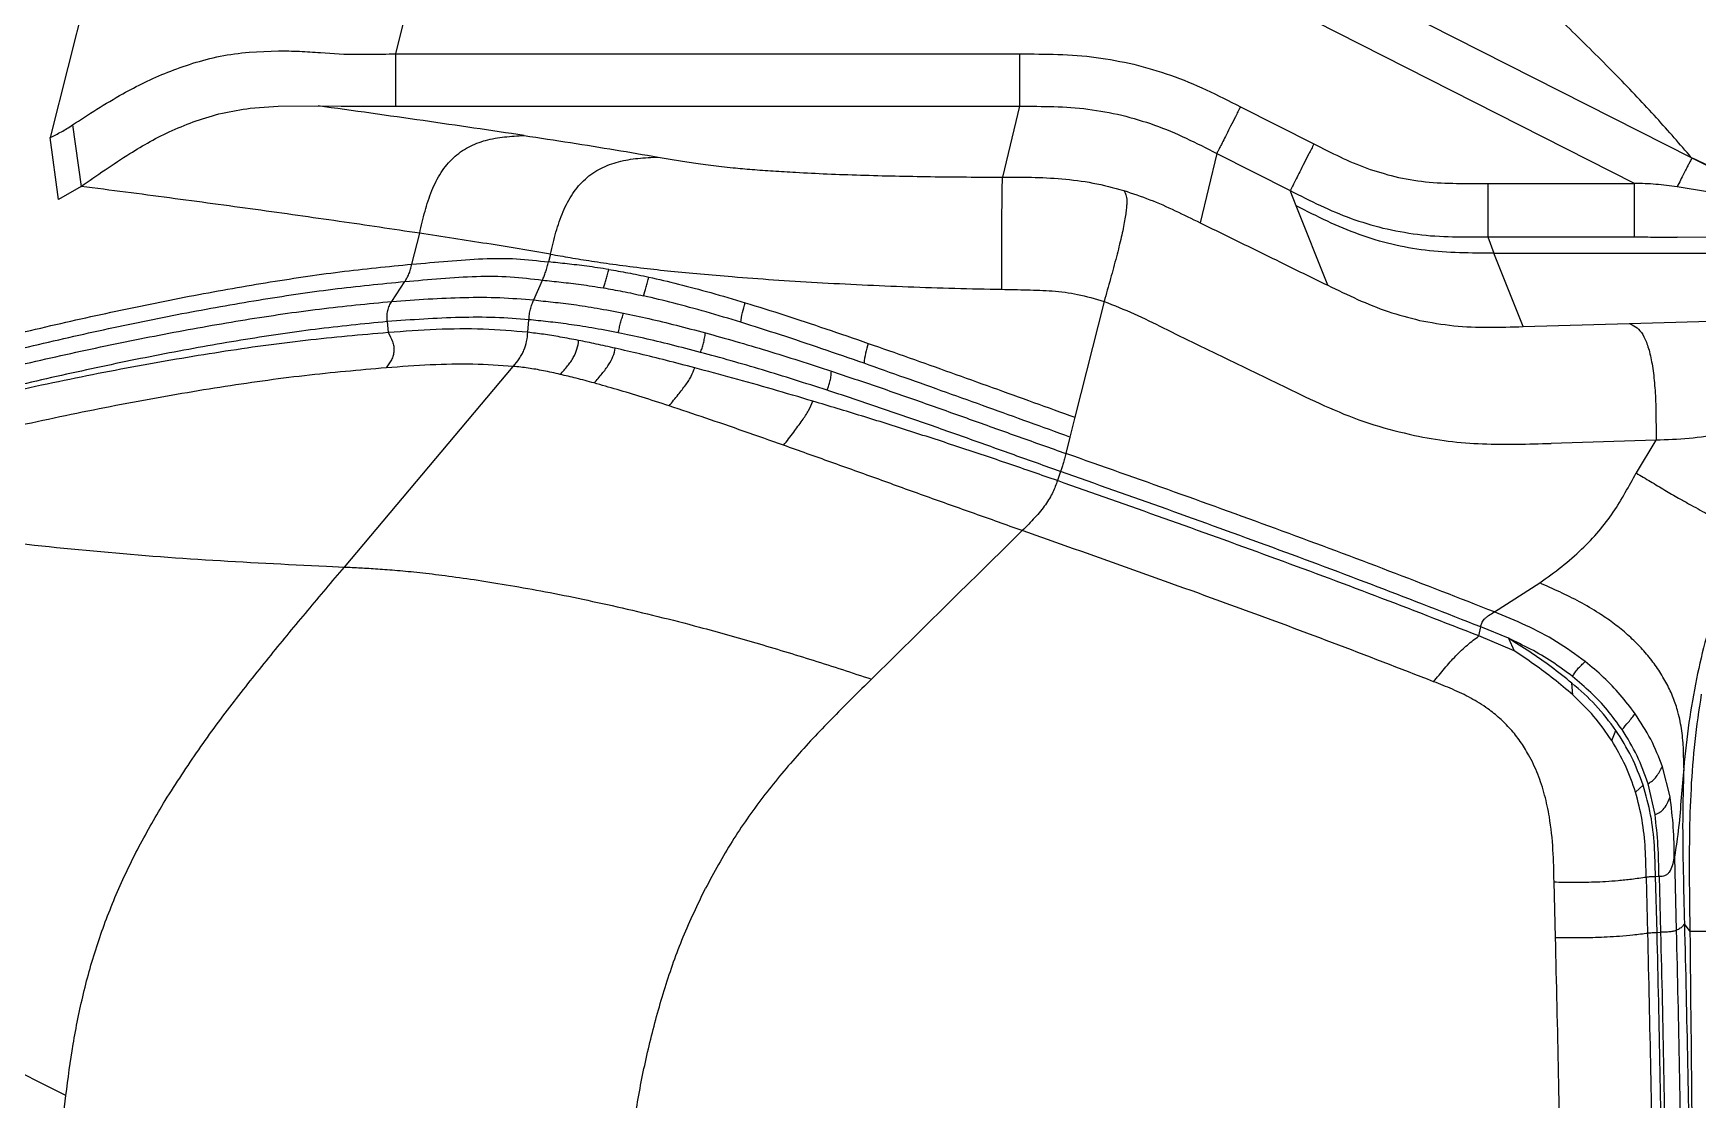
# Model space of a CAD drawing. Header units: inches. Extents: x 2 to 87, y 6 to 129.
# Drawn here: x 14.45 to 30.88, y 69.57 to 80.1 of the extents above; entities that cross this region are included whole.
import ezdxf

# ---------------------------------------------------------------- set-up
doc = ezdxf.new("R2010")
doc.units = ezdxf.units.IN
doc.header["$MEASUREMENT"] = 0
doc.layers.add('1', color=4, linetype='Continuous')

# ---------------------------------------------------------------- blocks, each defined once
blk = doc.blocks.new('2026 STRIDE')
at = {"layer": '1', "color": 3}
for p, q in [((12.815, 60.05), (12.29, 57.959)), ((15.967, 59.868), (15.695, 58.783)), ((24.758, 59.647), (28.483, 57.757)), ((27.919, 57.506), (24.541, 59.219)), ((14.252, 58.802), (14.541, 58.815)), ((14.956, 58.796), (15.187, 58.782)), ((15.695, 58.783), (21.852, 58.783)), ((14.263, 58.247), (14.537, 58.268)), ((14.537, 58.268), (14.931, 58.27)), ((14.931, 58.27), (15.16, 58.267)), ((15.694, 58.267), (21.852, 58.267)), ((21.852, 58.267), (21.685, 57.568)), ((24.031, 58.262), (24.756, 57.895)), ((12.508, 58.082), (12.594, 57.476)), ((12.37, 57.347), (12.29, 57.959)), ((23.798, 57.802), (23.634, 57.117)), ((23.798, 57.802), (24.522, 57.434)), ((28.479, 57.762), (28.483, 57.757)), ((12.594, 57.475), (12.37, 57.347)), ((12.594, 57.475), (12.594, 57.476)), ((26.472, 57.505), (27.919, 57.506)), ((28.638, 57.423), (28.339, 57.473)), ((24.582, 57.283), (24.522, 57.434)), ((24.892, 56.5), (24.582, 57.283)), ((15.857, 56.708), (15.934, 57.013)), ((26.472, 56.977), (27.919, 56.977)), ((26.472, 56.977), (26.532, 56.817)), ((26.819, 56.092), (26.532, 56.817)), ((28.641, 56.971), (28.339, 56.974)), ((17.224, 56.807), (17.205, 56.731)), ((17.205, 56.731), (17.205, 56.73)), ((15.659, 56.34), (15.788, 56.537)), ((17.059, 56.355), (17.145, 56.551)), ((17.145, 56.551), (17.145, 56.551)), ((22.685, 56.34), (22.398, 55.197)), ((17, 56.036), (17.011, 56.16)), ((27.865, 56.123), (29.188, 56.16)), ((15.614, 56.141), (15.623, 56.033)), ((26.819, 56.092), (27.865, 56.123)), ((15.191, 53.719), (16.857, 55.7)), ((22.398, 55.197), (22.349, 55.002)), ((22.349, 55.002), (22.309, 54.84)), ((28.13, 54.971), (27.095, 54.94)), ((28.13, 54.971), (27.934, 54.648)), ((28.131, 54.971), (28.13, 54.971)), ((22.256, 54.662), (22.225, 54.572)), ((15.015, 53.727), (15.191, 53.719)), ((26.536, 53.276), (26.984, 53.563)), ((26.536, 53.276), (26.535, 53.276)), ((26.384, 53.039), (26.401, 53.129)), ((26.732, 52.891), (26.384, 53.039)), ((26.401, 53.129), (26.401, 53.129)), ((26.674, 53.016), (26.401, 53.129)), ((26.674, 53.016), (26.732, 52.891)), ((27.309, 52.458), (27.301, 52.574)), ((27.694, 52.007), (27.735, 52.107)), ((28.269, 51.451), (28.194, 51.749)), ((27.929, 51.498), (28.003, 51.567)), ((28.121, 51.277), (28.052, 51.581)), ((28.311, 50.849), (28.313, 50.86)), ((28.313, 50.86), (28.33, 50.133)), ((27.139, 50.065), (27.125, 50.612)), ((28.036, 50.66), (28.035, 50.66)), ((28.05, 50.107), (28.036, 50.66)), ((28.127, 50.667), (28.126, 50.667)), ((28.127, 50.667), (28.159, 50.668)), ((28.141, 50.114), (28.127, 50.667)), ((28.165, 50.668), (28.159, 50.668)), ((28.179, 50.115), (28.165, 50.668)), ((28.141, 50.114), (28.179, 50.115)), ((28.468, 50.122), (28.411, 50.199))]:
    blk.add_line(p, q, dxfattribs=at)
for points, knots in [([(28.479, 57.762), (28.367, 57.891), (28.144, 58.148), (27.751, 58.563), (27.315, 58.998), (26.836, 59.454), (26.48, 59.775), (26.302, 59.935)], [0, 0, 0, 0, 0.2, 0.4, 0.6, 0.8, 1, 1, 1, 1]), ([(13.695, 58.691), (13.784, 58.716), (13.962, 58.767), (14.155, 58.79), (14.252, 58.802)], [0, 0, 0, 0, 0.5000341, 1, 1, 1, 1]), ([(14.541, 58.815), (14.61, 58.813), (14.748, 58.811), (14.886, 58.801), (14.956, 58.796)], [0, 0, 0, 0, 0.49997, 1, 1, 1, 1]), ([(13.006, 58.39), (13.076, 58.428), (13.216, 58.503), (13.445, 58.606), (13.611, 58.662), (13.695, 58.691)], [0, 0, 0, 0, 0.333373, 0.66671, 1, 1, 1, 1]), ([(15.187, 58.782), (15.271, 58.782), (15.441, 58.781), (15.61, 58.782), (15.695, 58.783)], [0, 0, 0, 0, 0.4999638, 1, 1, 1, 1]), ([(15.695, 58.783), (15.695, 58.746), (15.695, 58.675), (15.695, 58.571), (15.695, 58.476), (15.695, 58.395), (15.694, 58.335), (15.694, 58.297), (15.694, 58.276), (15.694, 58.27), (15.694, 58.267)], [0, 0, 0, 0, 0.135107, 0.264271, 0.385112, 0.499839, 0.614567, 0.735408, 0.864729, 1, 1, 1, 1]), ([(21.852, 58.783), (21.979, 58.783), (22.231, 58.782), (22.609, 58.757), (22.856, 58.707), (22.98, 58.681)], [0, 0, 0, 0, 0.33341, 0.666737, 1, 1, 1, 1]), ([(21.852, 58.783), (21.852, 58.746), (21.852, 58.675), (21.852, 58.571), (21.852, 58.476), (21.852, 58.395), (21.852, 58.335), (21.852, 58.297), (21.852, 58.276), (21.852, 58.27), (21.852, 58.267)], [0, 0, 0, 0, 0.135228, 0.264507, 0.385309, 0.5, 0.614691, 0.735493, 0.864772, 1, 1, 1, 1]), ([(22.98, 58.681), (23.101, 58.648), (23.345, 58.581), (23.693, 58.432), (23.919, 58.319), (24.031, 58.262)], [0, 0, 0, 0, 0.333263, 0.66659, 1, 1, 1, 1]), ([(12.508, 58.082), (12.587, 58.134), (12.745, 58.239), (12.919, 58.34), (13.006, 58.39)], [0, 0, 0, 0, 0.50003, 1, 1, 1, 1]), ([(13.729, 58.124), (13.813, 58.151), (13.983, 58.205), (14.17, 58.233), (14.263, 58.247)], [0, 0, 0, 0, 0.500005, 1, 1, 1, 1]), ([(16.964, 57.978), (16.635, 58.027), (15.978, 58.125), (15.28, 58.222), (14.931, 58.27)], [0, 0, 0, 0, 0.4999993, 1, 1, 1, 1]), ([(15.16, 58.267), (15.249, 58.267), (15.427, 58.267), (15.605, 58.267), (15.694, 58.267)], [0, 0, 0, 0, 0.499945, 1, 1, 1, 1]), ([(21.852, 58.267), (21.965, 58.267), (22.19, 58.266), (22.528, 58.246), (22.749, 58.201), (22.86, 58.179)], [0, 0, 0, 0, 0.3334155, 0.6667482, 1, 1, 1, 1]), ([(22.86, 58.179), (22.968, 58.149), (23.185, 58.089), (23.496, 57.954), (23.697, 57.853), (23.798, 57.802)], [0, 0, 0, 0, 0.333252, 0.666584, 1, 1, 1, 1]), ([(24.031, 58.262), (24.015, 58.229), (23.982, 58.165), (23.935, 58.073), (23.892, 57.988), (23.856, 57.916), (23.829, 57.863), (23.811, 57.829), (23.802, 57.81), (23.799, 57.805), (23.798, 57.802)], [0, 0, 0, 0, 0.135228, 0.264507, 0.385309, 0.5, 0.614691, 0.735493, 0.864772, 1, 1, 1, 1]), ([(12.29, 57.959), (12.326, 57.977), (12.399, 58.011), (12.472, 58.058), (12.508, 58.082)], [0, 0, 0, 0, 0.500003, 1, 1, 1, 1]), ([(13.075, 57.8), (13.141, 57.84), (13.272, 57.92), (13.488, 58.031), (13.649, 58.093), (13.729, 58.124)], [0, 0, 0, 0, 0.333392, 0.666731, 1, 1, 1, 1]), ([(15.934, 57.013), (15.95, 57.086), (15.983, 57.229), (16.048, 57.433), (16.139, 57.615), (16.262, 57.764), (16.414, 57.872), (16.587, 57.937), (16.772, 57.968), (16.899, 57.974), (16.964, 57.978)], [0, 0, 0, 0, 0.132978, 0.261296, 0.383008, 0.5, 0.616992, 0.738703, 0.867022, 1, 1, 1, 1]), ([(16.964, 57.978), (17.117, 57.954), (17.424, 57.908), (17.867, 57.837), (18.147, 57.789), (18.286, 57.765)], [0, 0, 0, 0, 0.333337, 0.666668, 1, 1, 1, 1]), ([(12.594, 57.476), (12.672, 57.53), (12.827, 57.639), (12.992, 57.747), (13.075, 57.8)], [0, 0, 0, 0, 0.500026, 1, 1, 1, 1]), ([(24.756, 57.895), (24.739, 57.862), (24.707, 57.798), (24.659, 57.705), (24.617, 57.62), (24.58, 57.549), (24.553, 57.495), (24.536, 57.461), (24.526, 57.443), (24.524, 57.437), (24.522, 57.434)], [0, 0, 0, 0, 0.135228, 0.264507, 0.385309, 0.5, 0.614691, 0.735493, 0.864772, 1, 1, 1, 1]), ([(24.756, 57.895), (24.841, 57.851), (25.012, 57.765), (25.276, 57.649), (25.46, 57.598), (25.553, 57.572)], [0, 0, 0, 0, 0.333427, 0.666772, 1, 1, 1, 1]), ([(17.224, 56.807), (17.241, 56.88), (17.275, 57.022), (17.342, 57.226), (17.437, 57.407), (17.563, 57.555), (17.72, 57.662), (17.898, 57.726), (18.089, 57.756), (18.22, 57.762), (18.286, 57.765)], [0, 0, 0, 0, 0.132949, 0.261256, 0.382979, 0.5, 0.617021, 0.738744, 0.867051, 1, 1, 1, 1]), ([(18.286, 57.765), (18.339, 57.756), (18.444, 57.737), (18.611, 57.71), (18.798, 57.684), (18.95, 57.668), (19.025, 57.66)], [0, 0, 0, 0, 0.250044, 0.50011, 0.750063, 1, 1, 1, 1]), ([(19.025, 57.66), (19.087, 57.654), (19.211, 57.643), (19.419, 57.628), (19.568, 57.619), (19.643, 57.615)], [0, 0, 0, 0, 0.333329, 0.66666, 1, 1, 1, 1]), ([(28.483, 57.757), (28.481, 57.752), (28.478, 57.746), (28.465, 57.72), (28.45, 57.69), (28.429, 57.649), (28.403, 57.598), (28.372, 57.538), (28.35, 57.495), (28.339, 57.473)], [0, 0, 0, 0, 0.2716094, 0.3988578, 0.5194221, 0.6357885, 0.7521598, 0.8727365, 1, 1, 1, 1]), ([(28.479, 57.762), (28.58, 57.713), (28.782, 57.615), (29.09, 57.481), (29.406, 57.368), (29.73, 57.283), (30.061, 57.227), (30.397, 57.2), (30.736, 57.195), (30.963, 57.2), (31.077, 57.203)], [0, 0, 0, 0, 0.126013, 0.251426, 0.376004, 0.5, 0.623996, 0.748573, 0.873987, 1, 1, 1, 1]), ([(28.483, 57.757), (28.588, 57.704), (28.796, 57.598), (29.115, 57.452), (29.442, 57.325), (29.668, 57.264), (29.781, 57.234)], [0, 0, 0, 0, 0.250032, 0.500059, 0.750033, 1, 1, 1, 1]), ([(15.934, 57.013), (15.67, 57.053), (15.144, 57.131), (14.319, 57.247), (13.472, 57.362), (12.886, 57.438), (12.594, 57.475)], [0, 0, 0, 0, 0.249999, 0.5, 0.75, 1, 1, 1, 1]), ([(19.643, 57.615), (19.746, 57.609), (19.951, 57.599), (20.282, 57.587), (20.623, 57.578), (20.973, 57.572), (21.328, 57.568), (21.566, 57.568), (21.685, 57.568)], [0, 0, 0, 0, 0.166627, 0.333289, 0.499965, 0.666628, 0.833298, 1, 1, 1, 1]), ([(21.676, 56.46), (21.676, 56.538), (21.677, 56.692), (21.677, 56.881), (21.677, 57.022), (21.678, 57.119), (21.678, 57.207), (21.679, 57.286), (21.679, 57.355), (21.68, 57.413), (21.681, 57.46), (21.682, 57.51), (21.683, 57.547), (21.685, 57.561), (21.685, 57.568)], [0, 0, 0, 0, 0.135112, 0.2643, 0.325783, 0.38524, 0.443123, 0.500136, 0.557134, 0.614975, 0.674374, 0.735797, 0.864903, 1, 1, 1, 1]), ([(21.685, 57.568), (21.78, 57.568), (21.975, 57.568), (22.272, 57.554), (22.578, 57.516), (22.779, 57.462), (22.88, 57.435)], [0, 0, 0, 0, 0.2345738, 0.4830466, 0.7399786, 1, 1, 1, 1]), ([(25.553, 57.572), (25.653, 57.553), (25.855, 57.514), (26.164, 57.504), (26.369, 57.505), (26.472, 57.505)], [0, 0, 0, 0, 0.3332062, 0.6665633, 1, 1, 1, 1]), ([(26.472, 57.505), (26.472, 57.469), (26.472, 57.399), (26.472, 57.296), (26.472, 57.202), (26.472, 57.121), (26.472, 57.06), (26.472, 57.017), (26.472, 56.992), (26.472, 56.982), (26.472, 56.977)], [0, 0, 0, 0, 0.134418, 0.2632951, 0.3843408, 0.4998209, 0.6153772, 0.7365784, 0.8655623, 1, 1, 1, 1]), ([(28.339, 57.473), (28.269, 57.482), (28.13, 57.499), (27.989, 57.504), (27.919, 57.506)], [0, 0, 0, 0, 0.500032, 1, 1, 1, 1]), ([(27.919, 56.977), (27.919, 56.982), (27.919, 56.992), (27.919, 57.018), (27.919, 57.06), (27.919, 57.122), (27.919, 57.203), (27.919, 57.297), (27.919, 57.399), (27.919, 57.47), (27.919, 57.506)], [0, 0, 0, 0, 0.134431, 0.263413, 0.384617, 0.50018, 0.615666, 0.736714, 0.865588, 1, 1, 1, 1]), ([(22.88, 57.435), (22.886, 57.425), (22.899, 57.407), (22.909, 57.365), (22.91, 57.312), (22.907, 57.264), (22.9, 57.206), (22.889, 57.138), (22.874, 57.06), (22.855, 56.974), (22.833, 56.88), (22.798, 56.744), (22.749, 56.562), (22.707, 56.415), (22.685, 56.34)], [0, 0, 0, 0, 0.134958, 0.264063, 0.325545, 0.385031, 0.442971, 0.500061, 0.557145, 0.615066, 0.674526, 0.735981, 0.865049, 1, 1, 1, 1]), ([(22.88, 57.435), (22.966, 57.406), (23.139, 57.349), (23.389, 57.237), (23.552, 57.157), (23.634, 57.117)], [0, 0, 0, 0, 0.333288, 0.666625, 1, 1, 1, 1]), ([(24.522, 57.434), (24.621, 57.384), (24.817, 57.285), (25.119, 57.153), (25.33, 57.094), (25.435, 57.064)], [0, 0, 0, 0, 0.336537, 0.668669, 1, 1, 1, 1]), ([(26.532, 56.817), (26.418, 56.817), (26.192, 56.817), (25.854, 56.84), (25.522, 56.898), (25.199, 56.996), (24.886, 57.129), (24.684, 57.231), (24.582, 57.283)], [0, 0, 0, 0, 0.167676, 0.334166, 0.49954, 0.665037, 0.831863, 1, 1, 1, 1]), ([(17.224, 56.807), (17.018, 56.842), (16.607, 56.911), (16.158, 56.979), (15.934, 57.013)], [0, 0, 0, 0, 0.499995, 1, 1, 1, 1]), ([(23.634, 57.117), (23.844, 57.013), (24.264, 56.807), (24.683, 56.602), (24.892, 56.5)], [0, 0, 0, 0, 0.5, 1, 1, 1, 1]), ([(25.435, 57.064), (25.548, 57.041), (25.776, 56.994), (26.124, 56.976), (26.356, 56.977), (26.472, 56.977)], [0, 0, 0, 0, 0.333237, 0.666571, 1, 1, 1, 1]), ([(26.532, 56.817), (27.692, 56.816), (30.011, 56.815), (33.491, 56.81), (35.81, 56.807), (36.97, 56.806)], [0, 0, 0, 0, 0.333333, 0.666667, 1, 1, 1, 1]), ([(27.919, 56.977), (27.989, 56.977), (28.129, 56.976), (28.269, 56.975), (28.339, 56.974)], [0, 0, 0, 0, 0.49996, 1, 1, 1, 1]), ([(9.629, 55.42), (9.909, 55.496), (10.468, 55.648), (11.29, 55.861), (12.098, 56.058), (12.889, 56.237), (13.663, 56.395), (14.417, 56.529), (15.152, 56.639), (15.622, 56.685), (15.857, 56.708)], [0, 0, 0, 0, 0.1250041, 0.2500057, 0.3750038, 0.5000023, 0.6250038, 0.7500063, 0.8750052, 1, 1, 1, 1]), ([(15.788, 56.537), (15.795, 56.548), (15.808, 56.57), (15.828, 56.61), (15.845, 56.658), (15.853, 56.691), (15.857, 56.708)], [0, 0, 0, 0, 0.263522, 0.510697, 0.751444, 1, 1, 1, 1]), ([(15.857, 56.708), (15.976, 56.718), (16.213, 56.739), (16.56, 56.767), (16.892, 56.767), (17.101, 56.742), (17.205, 56.73)], [0, 0, 0, 0, 0.249991, 0.500042, 0.749974, 1, 1, 1, 1]), ([(17.145, 56.551), (17.151, 56.564), (17.161, 56.588), (17.177, 56.631), (17.192, 56.681), (17.201, 56.714), (17.205, 56.73)], [0, 0, 0, 0, 0.2779008, 0.5313952, 0.7667751, 1, 1, 1, 1]), ([(17.8, 56.656), (17.726, 56.667), (17.578, 56.69), (17.386, 56.711), (17.265, 56.724), (17.205, 56.731)], [0, 0, 0, 0, 0.333288, 0.666626, 1, 1, 1, 1]), ([(17.224, 56.807), (17.288, 56.796), (17.417, 56.773), (17.626, 56.739), (17.863, 56.704), (18.052, 56.681), (18.146, 56.669)], [0, 0, 0, 0, 0.25005, 0.500088, 0.750045, 1, 1, 1, 1]), ([(17.746, 56.474), (17.751, 56.487), (17.761, 56.513), (17.774, 56.557), (17.788, 56.606), (17.796, 56.64), (17.8, 56.656)], [0, 0, 0, 0, 0.268746, 0.520656, 0.759953, 1, 1, 1, 1]), ([(17.8, 56.656), (17.861, 56.646), (17.984, 56.625), (18.124, 56.596), (18.193, 56.581)], [0, 0, 0, 0, 0.500007, 1, 1, 1, 1]), ([(18.146, 56.669), (18.233, 56.659), (18.408, 56.639), (18.701, 56.611), (18.912, 56.594), (19.018, 56.585)], [0, 0, 0, 0, 0.333329, 0.666661, 1, 1, 1, 1]), ([(9.557, 55.245), (9.836, 55.321), (10.396, 55.474), (11.219, 55.687), (12.027, 55.885), (12.818, 56.065), (13.592, 56.224), (14.346, 56.358), (15.082, 56.468), (15.552, 56.514), (15.788, 56.537)], [0, 0, 0, 0, 0.125004, 0.250006, 0.375004, 0.500002, 0.625004, 0.750006, 0.875005, 1, 1, 1, 1]), ([(15.788, 56.537), (15.907, 56.547), (16.145, 56.568), (16.496, 56.593), (16.831, 56.589), (17.04, 56.564), (17.145, 56.551)], [0, 0, 0, 0, 0.249991, 0.500042, 0.749968, 1, 1, 1, 1]), ([(17.145, 56.551), (17.206, 56.545), (17.328, 56.531), (17.522, 56.509), (17.671, 56.486), (17.746, 56.474)], [0, 0, 0, 0, 0.3333769, 0.6667144, 1, 1, 1, 1]), ([(18.143, 56.396), (18.151, 56.423), (18.163, 56.464), (18.18, 56.531), (18.189, 56.564), (18.193, 56.581)], [0, 0, 0, 0, 0.514947, 0.756783, 1, 1, 1, 1]), ([(18.193, 56.581), (18.29, 56.559), (18.482, 56.515), (18.802, 56.43), (19.03, 56.362), (19.144, 56.328)], [0, 0, 0, 0, 0.333327, 0.666659, 1, 1, 1, 1]), ([(19.018, 56.585), (19.152, 56.575), (19.421, 56.554), (19.852, 56.528), (20.296, 56.504), (20.752, 56.485), (21.213, 56.469), (21.522, 56.463), (21.676, 56.46)], [0, 0, 0, 0, 0.166639, 0.3333, 0.499968, 0.666629, 0.833301, 1, 1, 1, 1]), ([(24.892, 56.5), (24.99, 56.453), (25.185, 56.358), (25.485, 56.234), (25.693, 56.181), (25.797, 56.154)], [0, 0, 0, 0, 0.333411, 0.666741, 1, 1, 1, 1]), ([(9.432, 55.058), (9.711, 55.134), (10.27, 55.286), (11.092, 55.499), (11.9, 55.696), (12.69, 55.874), (13.463, 56.031), (14.216, 56.164), (14.951, 56.272), (15.423, 56.318), (15.659, 56.34)], [0, 0, 0, 0, 0.125003, 0.250004, 0.375004, 0.500003, 0.625003, 0.750005, 0.875004, 1, 1, 1, 1]), ([(15.614, 56.141), (15.613, 56.158), (15.611, 56.183), (15.613, 56.221), (15.618, 56.249), (15.625, 56.276), (15.639, 56.309), (15.651, 56.328), (15.659, 56.34)], [0, 0, 0, 0, 0.29347, 0.419307, 0.530578, 0.636112, 0.747187, 1, 1, 1, 1]), ([(15.659, 56.34), (15.779, 56.349), (16.018, 56.367), (16.375, 56.382), (16.728, 56.383), (16.949, 56.364), (17.059, 56.355)], [0, 0, 0, 0, 0.250005, 0.500017, 0.750007, 1, 1, 1, 1]), ([(17.011, 56.16), (17.013, 56.176), (17.015, 56.2), (17.02, 56.236), (17.026, 56.263), (17.033, 56.289), (17.045, 56.322), (17.053, 56.341), (17.059, 56.355)], [0, 0, 0, 0, 0.283981, 0.405387, 0.513989, 0.62005, 0.734847, 1, 1, 1, 1]), ([(17.059, 56.355), (17.122, 56.348), (17.247, 56.335), (17.451, 56.311), (17.678, 56.276), (17.856, 56.242), (17.945, 56.225)], [0, 0, 0, 0, 0.250052, 0.500097, 0.750054, 1, 1, 1, 1]), ([(17.746, 56.474), (17.808, 56.463), (17.932, 56.442), (18.073, 56.411), (18.143, 56.396)], [0, 0, 0, 0, 0.500008, 1, 1, 1, 1]), ([(19.102, 56.135), (18.987, 56.17), (18.757, 56.239), (18.435, 56.327), (18.241, 56.373), (18.143, 56.396)], [0, 0, 0, 0, 0.333343, 0.666674, 1, 1, 1, 1]), ([(19.102, 56.135), (19.106, 56.166), (19.115, 56.228), (19.135, 56.295), (19.144, 56.328)], [0, 0, 0, 0, 0.509652, 1, 1, 1, 1]), ([(19.144, 56.328), (19.273, 56.288), (19.532, 56.208), (19.939, 56.072), (20.218, 55.976), (20.357, 55.927)], [0, 0, 0, 0, 0.33332, 0.666653, 1, 1, 1, 1]), ([(21.676, 56.46), (21.76, 56.458), (21.926, 56.456), (22.177, 56.447), (22.432, 56.416), (22.599, 56.366), (22.685, 56.34)], [0, 0, 0, 0, 0.2452118, 0.4873132, 0.735402, 1, 1, 1, 1]), ([(22.685, 56.34), (22.785, 56.301), (22.984, 56.222), (23.175, 56.127), (23.27, 56.079)], [0, 0, 0, 0, 0.499895, 1, 1, 1, 1]), ([(17.011, 56.16), (16.901, 56.169), (16.682, 56.186), (16.331, 56.184), (15.974, 56.168), (15.734, 56.15), (15.614, 56.141)], [0, 0, 0, 0, 0.249995, 0.499983, 0.749997, 1, 1, 1, 1]), ([(17.893, 56.031), (17.804, 56.048), (17.627, 56.082), (17.4, 56.116), (17.197, 56.141), (17.073, 56.154), (17.011, 56.16)], [0, 0, 0, 0, 0.249942, 0.499898, 0.749945, 1, 1, 1, 1]), ([(17.893, 56.031), (17.896, 56.046), (17.901, 56.068), (17.909, 56.102), (17.916, 56.128), (17.923, 56.154), (17.933, 56.188), (17.94, 56.21), (17.945, 56.225)], [0, 0, 0, 0, 0.276358, 0.39902, 0.511949, 0.622594, 0.739387, 1, 1, 1, 1]), ([(17.945, 56.225), (18.027, 56.207), (18.191, 56.173), (18.463, 56.107), (18.656, 56.056), (18.753, 56.03)], [0, 0, 0, 0, 0.3333244, 0.6666549, 1, 1, 1, 1]), ([(15.614, 56.141), (15.378, 56.118), (14.906, 56.071), (14.173, 55.961), (13.421, 55.827), (12.649, 55.668), (11.859, 55.488), (11.052, 55.29), (10.231, 55.076), (9.672, 54.923), (9.393, 54.847)], [0, 0, 0, 0, 0.124996, 0.249995, 0.374997, 0.499997, 0.624996, 0.749996, 0.874997, 1, 1, 1, 1]), ([(15.623, 56.033), (15.354, 56.01), (14.814, 55.963), (13.969, 55.845), (13.1, 55.697), (12.205, 55.517), (11.289, 55.311), (10.353, 55.082), (9.714, 54.915), (9.395, 54.832)], [0, 0, 0, 0, 0.142854, 0.28571, 0.428567, 0.571424, 0.714281, 0.85714, 1, 1, 1, 1]), ([(15.623, 56.033), (15.639, 56.004), (15.662, 55.962), (15.679, 55.899), (15.681, 55.852), (15.673, 55.806), (15.649, 55.748), (15.621, 55.71), (15.603, 55.685)], [0, 0, 0, 0, 0.260668, 0.382613, 0.500042, 0.617454, 0.739362, 1, 1, 1, 1]), ([(17, 56.036), (16.856, 56.048), (16.566, 56.073), (16.098, 56.068), (15.781, 56.045), (15.623, 56.033)], [0, 0, 0, 0, 0.333322, 0.666651, 1, 1, 1, 1]), ([(16.857, 55.7), (16.878, 55.724), (16.908, 55.761), (16.943, 55.816), (16.972, 55.876), (16.993, 55.953), (16.998, 56.007), (17, 56.036)], [0, 0, 0, 0, 0.230011, 0.342271, 0.456949, 0.710328, 1, 1, 1, 1]), ([(17.502, 55.956), (17.441, 55.967), (17.317, 55.991), (17.154, 56.017), (17.051, 56.03), (17, 56.036)], [0, 0, 0, 0, 0.333291, 0.666627, 1, 1, 1, 1]), ([(18.705, 55.838), (18.608, 55.863), (18.414, 55.914), (18.14, 55.979), (17.975, 56.014), (17.893, 56.031)], [0, 0, 0, 0, 0.333347, 0.666676, 1, 1, 1, 1]), ([(18.705, 55.838), (18.71, 55.851), (18.717, 55.871), (18.726, 55.902), (18.733, 55.927), (18.739, 55.953), (18.747, 55.989), (18.75, 56.014), (18.753, 56.03)], [0, 0, 0, 0, 0.2668821, 0.3888709, 0.5039836, 0.6180819, 0.737693, 1, 1, 1, 1]), ([(18.753, 56.03), (18.851, 56.003), (19.049, 55.948), (19.359, 55.856), (19.674, 55.758), (19.889, 55.687), (19.996, 55.652)], [0, 0, 0, 0, 0.249985, 0.499981, 0.749987, 1, 1, 1, 1]), ([(20.318, 55.73), (20.178, 55.778), (19.9, 55.875), (19.491, 56.012), (19.232, 56.094), (19.102, 56.135)], [0, 0, 0, 0, 0.333352, 0.666685, 1, 1, 1, 1]), ([(23.27, 56.079), (23.488, 55.972), (23.925, 55.76), (24.359, 55.549), (24.577, 55.444)], [0, 0, 0, 0, 0.5, 1, 1, 1, 1]), ([(25.797, 56.154), (25.909, 56.133), (26.134, 56.093), (26.477, 56.082), (26.705, 56.089), (26.819, 56.092)], [0, 0, 0, 0, 0.333244, 0.666579, 1, 1, 1, 1]), ([(27.865, 56.123), (27.886, 56.114), (27.927, 56.096), (27.986, 56.042), (28.028, 55.962), (28.057, 55.878), (28.076, 55.806), (28.092, 55.724), (28.11, 55.603), (28.125, 55.432), (28.131, 55.207), (28.131, 55.052), (28.131, 54.971)], [0, 0, 0, 0, 0.140532, 0.267004, 0.384072, 0.440854, 0.497256, 0.553885, 0.611307, 0.730409, 0.858758, 1, 1, 1, 1]), ([(17.321, 55.62), (17.346, 55.648), (17.381, 55.688), (17.424, 55.745), (17.46, 55.802), (17.491, 55.875), (17.499, 55.927), (17.502, 55.956)], [0, 0, 0, 0, 0.258347, 0.375362, 0.490308, 0.728623, 1, 1, 1, 1]), ([(17.863, 55.879), (17.799, 55.893), (17.671, 55.922), (17.559, 55.944), (17.502, 55.956)], [0, 0, 0, 0, 0.49999, 1, 1, 1, 1]), ([(17.654, 55.536), (17.68, 55.566), (17.73, 55.623), (17.801, 55.714), (17.847, 55.801), (17.858, 55.852), (17.863, 55.879)], [0, 0, 0, 0, 0.275096, 0.512316, 0.743994, 1, 1, 1, 1]), ([(18.647, 55.685), (18.553, 55.71), (18.366, 55.759), (18.102, 55.824), (17.943, 55.86), (17.863, 55.879)], [0, 0, 0, 0, 0.333347, 0.666678, 1, 1, 1, 1]), ([(19.953, 55.465), (19.846, 55.499), (19.631, 55.568), (19.315, 55.665), (19.004, 55.756), (18.805, 55.811), (18.705, 55.838)], [0, 0, 0, 0, 0.250016, 0.500023, 0.750018, 1, 1, 1, 1]), ([(20.357, 55.927), (20.348, 55.895), (20.329, 55.83), (20.321, 55.763), (20.318, 55.73)], [0, 0, 0, 0, 0.495008, 1, 1, 1, 1]), ([(20.357, 55.927), (20.493, 55.88), (20.763, 55.785), (21.173, 55.639), (21.582, 55.492), (21.991, 55.345), (22.263, 55.246), (22.398, 55.197)], [0, 0, 0, 0, 0.199977, 0.399954, 0.599952, 0.799975, 1, 1, 1, 1]), ([(15.603, 55.685), (15.336, 55.662), (14.802, 55.615), (13.966, 55.497), (13.105, 55.349), (12.219, 55.169), (11.31, 54.964), (10.382, 54.736), (9.749, 54.57), (9.432, 54.487)], [0, 0, 0, 0, 0.142854, 0.28571, 0.428567, 0.571424, 0.714281, 0.85714, 1, 1, 1, 1]), ([(16.857, 55.7), (16.726, 55.709), (16.464, 55.727), (16.041, 55.717), (15.749, 55.696), (15.603, 55.685)], [0, 0, 0, 0, 0.333326, 0.666653, 1, 1, 1, 1]), ([(17.321, 55.62), (17.265, 55.633), (17.152, 55.658), (17.004, 55.684), (16.906, 55.695), (16.857, 55.7)], [0, 0, 0, 0, 0.333299, 0.666641, 1, 1, 1, 1]), ([(18.395, 55.31), (18.424, 55.346), (18.478, 55.414), (18.547, 55.5), (18.59, 55.562), (18.624, 55.62), (18.637, 55.659), (18.647, 55.685)], [0, 0, 0, 0, 0.291855, 0.535309, 0.648187, 0.760064, 1, 1, 1, 1]), ([(19.814, 55.356), (19.68, 55.396), (19.412, 55.475), (19.02, 55.586), (18.771, 55.652), (18.647, 55.685)], [0, 0, 0, 0, 0.33336, 0.666696, 1, 1, 1, 1]), ([(22.349, 55.002), (22.214, 55.051), (21.944, 55.149), (21.538, 55.295), (21.13, 55.442), (20.722, 55.587), (20.452, 55.682), (20.318, 55.73)], [0, 0, 0, 0, 0.200023, 0.400041, 0.60004, 0.800022, 1, 1, 1, 1]), ([(17.654, 55.536), (17.594, 55.552), (17.475, 55.584), (17.373, 55.608), (17.321, 55.62)], [0, 0, 0, 0, 0.4999847, 1, 1, 1, 1]), ([(18.395, 55.31), (18.305, 55.339), (18.126, 55.397), (17.877, 55.473), (17.728, 55.515), (17.654, 55.536)], [0, 0, 0, 0, 0.333346, 0.666675, 1, 1, 1, 1]), ([(19.953, 55.465), (19.958, 55.477), (19.968, 55.5), (19.982, 55.545), (19.992, 55.599), (19.994, 55.634), (19.996, 55.652)], [0, 0, 0, 0, 0.256524, 0.497144, 0.738934, 1, 1, 1, 1]), ([(19.996, 55.652), (20.149, 55.601), (20.456, 55.498), (20.921, 55.335), (21.385, 55.17), (21.847, 55.004), (22.155, 54.895), (22.309, 54.84)], [0, 0, 0, 0, 0.199972, 0.399954, 0.599953, 0.799973, 1, 1, 1, 1]), ([(19.524, 54.921), (19.557, 54.964), (19.617, 55.043), (19.694, 55.145), (19.742, 55.216), (19.782, 55.283), (19.801, 55.326), (19.814, 55.356)], [0, 0, 0, 0, 0.2942577, 0.5384929, 0.6505818, 0.7614742, 1, 1, 1, 1]), ([(22.225, 54.572), (22.065, 54.628), (21.746, 54.739), (21.263, 54.901), (20.778, 55.059), (20.293, 55.212), (19.974, 55.308), (19.814, 55.356)], [0, 0, 0, 0, 0.200024, 0.400034, 0.600034, 0.800026, 1, 1, 1, 1]), ([(22.256, 54.662), (22.104, 54.716), (21.798, 54.825), (21.338, 54.99), (20.876, 55.153), (20.413, 55.313), (20.106, 55.414), (19.953, 55.465)], [0, 0, 0, 0, 0.200025, 0.400041, 0.600042, 0.800028, 1, 1, 1, 1]), ([(24.577, 55.444), (24.702, 55.384), (24.954, 55.265), (25.343, 55.115), (25.612, 55.05), (25.747, 55.018)], [0, 0, 0, 0, 0.333396, 0.666718, 1, 1, 1, 1]), ([(19.524, 54.921), (19.394, 54.967), (19.133, 55.059), (18.753, 55.191), (18.514, 55.27), (18.395, 55.31)], [0, 0, 0, 0, 0.333369, 0.666705, 1, 1, 1, 1]), ([(29.43, 55.234), (29.324, 55.196), (29.111, 55.12), (28.785, 55.031), (28.455, 54.981), (28.239, 54.974), (28.131, 54.971)], [0, 0, 0, 0, 0.250021, 0.500205, 0.749897, 1, 1, 1, 1]), ([(25.747, 55.018), (25.858, 54.997), (26.081, 54.957), (26.419, 54.932), (26.758, 54.93), (26.983, 54.937), (27.095, 54.94)], [0, 0, 0, 0, 0.249965, 0.499949, 0.749966, 1, 1, 1, 1]), ([(21.878, 54.079), (21.721, 54.135), (21.407, 54.246), (20.935, 54.415), (20.462, 54.585), (19.99, 54.755), (19.679, 54.866), (19.524, 54.921)], [0, 0, 0, 0, 0.20003, 0.400048, 0.60005, 0.800035, 1, 1, 1, 1]), ([(22.309, 54.84), (22.304, 54.823), (22.295, 54.789), (22.282, 54.74), (22.268, 54.697), (22.261, 54.674), (22.256, 54.662)], [0, 0, 0, 0, 0.254223, 0.499999, 0.745776, 1, 1, 1, 1]), ([(26.536, 53.276), (26.19, 53.412), (25.499, 53.682), (24.446, 54.075), (23.382, 54.461), (22.666, 54.714), (22.309, 54.84)], [0, 0, 0, 0, 0.25, 0.5, 0.75, 1, 1, 1, 1]), ([(22.225, 54.572), (22.218, 54.553), (22.205, 54.517), (22.181, 54.459), (22.149, 54.398), (22.108, 54.334), (22.058, 54.269), (22.002, 54.205), (21.941, 54.141), (21.9, 54.1), (21.878, 54.079)], [0, 0, 0, 0, 0.124694, 0.246295, 0.364172, 0.480857, 0.600685, 0.727209, 0.861168, 1, 1, 1, 1]), ([(26.384, 53.039), (26.044, 53.172), (25.363, 53.437), (24.327, 53.822), (23.281, 54.2), (22.577, 54.448), (22.225, 54.572)], [0, 0, 0, 0, 0.25, 0.5, 0.75, 1, 1, 1, 1]), ([(26.401, 53.129), (26.062, 53.261), (25.384, 53.527), (24.351, 53.912), (23.309, 54.29), (22.607, 54.538), (22.256, 54.662)], [0, 0, 0, 0, 0.25, 0.5, 0.75, 1, 1, 1, 1]), ([(26.984, 53.563), (27.057, 53.615), (27.2, 53.719), (27.396, 53.888), (27.567, 54.067), (27.71, 54.255), (27.828, 54.451), (27.899, 54.583), (27.934, 54.648)], [0, 0, 0, 0, 0.18657, 0.364672, 0.533539, 0.694179, 0.848886, 1, 1, 1, 1]), ([(27.934, 54.648), (27.982, 54.62), (28.075, 54.564), (28.214, 54.481), (28.34, 54.407), (28.451, 54.345), (28.545, 54.293), (28.633, 54.245), (28.714, 54.204), (28.787, 54.168), (28.851, 54.139), (28.905, 54.117), (28.956, 54.099), (28.999, 54.088), (29.034, 54.084), (29.053, 54.084), (29.062, 54.084)], [0, 0, 0, 0, 0.093025, 0.18345, 0.269365, 0.330369, 0.388588, 0.444654, 0.499564, 0.554526, 0.610729, 0.669136, 0.730331, 0.816442, 0.90696, 1, 1, 1, 1]), ([(10.328, 54.182), (10.712, 54.124), (11.478, 54.007), (12.639, 53.879), (13.815, 53.786), (14.615, 53.747), (15.015, 53.727)], [0, 0, 0, 0, 0.250633, 0.500893, 0.750691, 1, 1, 1, 1]), ([(21.878, 54.079), (21.632, 53.836), (21.139, 53.351), (20.64, 52.86), (20.391, 52.614)], [0, 0, 0, 0, 0.500458, 1, 1, 1, 1]), ([(25.937, 52.588), (25.605, 52.717), (24.941, 52.974), (23.929, 53.349), (22.908, 53.716), (22.222, 53.958), (21.878, 54.079)], [0, 0, 0, 0, 0.25, 0.5, 0.75, 1, 1, 1, 1]), ([(29.062, 54.084), (29.003, 53.975), (28.884, 53.756), (28.741, 53.4), (28.62, 53.018), (28.524, 52.609), (28.45, 52.177), (28.42, 51.886), (28.404, 51.737)], [0, 0, 0, 0, 0.149427, 0.30187, 0.462272, 0.632562, 0.812433, 1, 1, 1, 1]), ([(13.424, 51.417), (13.532, 51.585), (13.748, 51.921), (14.102, 52.395), (14.464, 52.85), (14.828, 53.289), (15.07, 53.576), (15.191, 53.719)], [0, 0, 0, 0, 0.204109, 0.407278, 0.607712, 0.80479, 1, 1, 1, 1]), ([(15.191, 53.719), (15.243, 53.717), (15.347, 53.712), (15.517, 53.702), (15.71, 53.688), (15.932, 53.666), (16.185, 53.636), (16.471, 53.596), (16.788, 53.546), (17.132, 53.485), (17.499, 53.412), (17.885, 53.328), (18.285, 53.233), (18.742, 53.116), (19.254, 52.972), (19.821, 52.799), (20.2, 52.676), (20.391, 52.614)], [0, 0, 0, 0, 0.053885, 0.107433, 0.161034, 0.215209, 0.270548, 0.327588, 0.38671, 0.448088, 0.511687, 0.577309, 0.644661, 0.713433, 0.806903, 0.902254, 1, 1, 1, 1]), ([(28.404, 51.737), (28.404, 51.797), (28.404, 51.917), (28.389, 52.101), (28.355, 52.273), (28.303, 52.429), (28.24, 52.567), (28.16, 52.702), (28.065, 52.831), (27.957, 52.953), (27.836, 53.067), (27.706, 53.171), (27.553, 53.276), (27.378, 53.378), (27.182, 53.475), (27.05, 53.533), (26.984, 53.563)], [0, 0, 0, 0, 0.082604, 0.165574, 0.247978, 0.309346, 0.370506, 0.431719, 0.493239, 0.555252, 0.617838, 0.680971, 0.744543, 0.829681, 0.914901, 1, 1, 1, 1]), ([(26.401, 53.129), (26.403, 53.141), (26.407, 53.16), (26.421, 53.186), (26.436, 53.205), (26.456, 53.224), (26.489, 53.249), (26.517, 53.265), (26.535, 53.276)], [0, 0, 0, 0, 0.235655, 0.347906, 0.460176, 0.579055, 0.709289, 1, 1, 1, 1]), ([(27.433, 52.786), (27.34, 52.854), (27.153, 52.99), (26.849, 53.148), (26.64, 53.233), (26.535, 53.276)], [0, 0, 0, 0, 0.333254, 0.666551, 1, 1, 1, 1]), ([(25.937, 52.588), (25.972, 52.631), (26.024, 52.696), (26.099, 52.782), (26.155, 52.843), (26.213, 52.9), (26.29, 52.969), (26.346, 53.011), (26.384, 53.039)], [0, 0, 0, 0, 0.260323, 0.384487, 0.50516, 0.625059, 0.747019, 1, 1, 1, 1]), ([(27.307, 52.639), (27.241, 52.689), (27.108, 52.788), (26.895, 52.912), (26.747, 52.981), (26.674, 53.016)], [0, 0, 0, 0, 0.333316, 0.666623, 1, 1, 1, 1]), ([(27.301, 52.574), (27.233, 52.629), (27.096, 52.737), (26.885, 52.884), (26.744, 52.972), (26.674, 53.016)], [0, 0, 0, 0, 0.333312, 0.666625, 1, 1, 1, 1]), ([(27.309, 52.458), (27.247, 52.511), (27.123, 52.617), (26.928, 52.761), (26.798, 52.847), (26.732, 52.891)], [0, 0, 0, 0, 0.333335, 0.66666, 1, 1, 1, 1]), ([(27.307, 52.639), (27.314, 52.651), (27.329, 52.675), (27.358, 52.714), (27.394, 52.752), (27.42, 52.774), (27.433, 52.786)], [0, 0, 0, 0, 0.254373, 0.499589, 0.744882, 1, 1, 1, 1]), ([(27.925, 52.271), (27.877, 52.335), (27.781, 52.462), (27.615, 52.634), (27.494, 52.736), (27.433, 52.786)], [0, 0, 0, 0, 0.333313, 0.666648, 1, 1, 1, 1]), ([(20.391, 52.614), (20.266, 52.491), (20.016, 52.245), (19.653, 51.86), (19.315, 51.452), (19.008, 51.017), (18.838, 50.705), (18.753, 50.549)], [0, 0, 0, 0, 0.200035, 0.400056, 0.600051, 0.80003, 1, 1, 1, 1]), ([(27.125, 50.612), (27.123, 50.718), (27.118, 50.932), (27.089, 51.219), (27.036, 51.469), (26.969, 51.675), (26.886, 51.852), (26.794, 52), (26.698, 52.121), (26.591, 52.228), (26.46, 52.333), (26.304, 52.429), (26.124, 52.515), (25.999, 52.564), (25.937, 52.588)], [0, 0, 0, 0, 0.12636, 0.256842, 0.343898, 0.429715, 0.513691, 0.575435, 0.636281, 0.696545, 0.756613, 0.836982, 0.918138, 1, 1, 1, 1]), ([(27.735, 52.107), (27.671, 52.193), (27.542, 52.364), (27.382, 52.504), (27.301, 52.574)], [0, 0, 0, 0, 0.499978, 1, 1, 1, 1]), ([(27.796, 52.115), (27.749, 52.18), (27.655, 52.31), (27.49, 52.485), (27.368, 52.588), (27.307, 52.639)], [0, 0, 0, 0, 0.333318, 0.666653, 1, 1, 1, 1]), ([(27.694, 52.007), (27.638, 52.088), (27.525, 52.252), (27.381, 52.389), (27.309, 52.458)], [0, 0, 0, 0, 0.5, 1, 1, 1, 1]), ([(28.468, 50.122), (28.466, 50.279), (28.461, 50.592), (28.461, 51.061), (28.476, 51.531), (28.51, 51.999), (28.557, 52.309), (28.58, 52.464)], [0, 0, 0, 0, 0.200016, 0.400026, 0.60003, 0.800024, 1, 1, 1, 1]), ([(27.796, 52.115), (27.817, 52.139), (27.86, 52.189), (27.903, 52.244), (27.925, 52.271)], [0, 0, 0, 0, 0.497296, 1, 1, 1, 1]), ([(28.194, 51.749), (28.159, 51.841), (28.088, 52.024), (27.979, 52.189), (27.925, 52.271)], [0, 0, 0, 0, 0.499962, 1, 1, 1, 1]), ([(28.003, 51.567), (27.968, 51.661), (27.898, 51.851), (27.789, 52.022), (27.735, 52.107)], [0, 0, 0, 0, 0.500002, 1, 1, 1, 1]), ([(28.052, 51.581), (28.019, 51.675), (27.954, 51.862), (27.848, 52.03), (27.796, 52.115)], [0, 0, 0, 0, 0.499979, 1, 1, 1, 1]), ([(27.929, 51.498), (27.899, 51.586), (27.838, 51.764), (27.742, 51.926), (27.694, 52.007)], [0, 0, 0, 0, 0.5000047, 1, 1, 1, 1]), ([(28.052, 51.581), (28.067, 51.59), (28.098, 51.609), (28.148, 51.666), (28.175, 51.716), (28.194, 51.749)], [0, 0, 0, 0, 0.228854, 0.473549, 1, 1, 1, 1]), ([(28.404, 51.737), (28.396, 51.639), (28.379, 51.442), (28.357, 51.149), (28.328, 50.957), (28.313, 50.86)], [0, 0, 0, 0, 0.326624, 0.660006, 1, 1, 1, 1]), ([(28.404, 51.737), (28.4, 51.567), (28.39, 51.227), (28.398, 50.714), (28.407, 50.371), (28.411, 50.199)], [0, 0, 0, 0, 0.333318, 0.666657, 1, 1, 1, 1]), ([(28.126, 50.667), (28.123, 50.768), (28.119, 50.97), (28.086, 51.273), (28.031, 51.469), (28.003, 51.567)], [0, 0, 0, 0, 0.333458, 0.666778, 1, 1, 1, 1]), ([(12.443, 48.503), (12.465, 48.672), (12.51, 49.01), (12.611, 49.513), (12.751, 50.008), (12.935, 50.492), (13.159, 50.965), (13.336, 51.265), (13.424, 51.417)], [0, 0, 0, 0, 0.164523, 0.328625, 0.493578, 0.660337, 0.829265, 1, 1, 1, 1]), ([(28.035, 50.66), (28.032, 50.754), (28.028, 50.942), (28, 51.223), (27.953, 51.406), (27.929, 51.498)], [0, 0, 0, 0, 0.333441, 0.666766, 1, 1, 1, 1]), ([(28.121, 51.277), (28.138, 51.283), (28.173, 51.297), (28.216, 51.339), (28.246, 51.393), (28.261, 51.431), (28.269, 51.451)], [0, 0, 0, 0, 0.217884, 0.453968, 0.719711, 1, 1, 1, 1]), ([(28.311, 50.849), (28.31, 50.95), (28.307, 51.152), (28.282, 51.351), (28.269, 51.451)], [0, 0, 0, 0, 0.500102, 1, 1, 1, 1]), ([(28.159, 50.668), (28.158, 50.769), (28.155, 50.973), (28.132, 51.176), (28.121, 51.277)], [0, 0, 0, 0, 0.500099, 1, 1, 1, 1]), ([(28.165, 50.668), (28.184, 50.668), (28.212, 50.669), (28.244, 50.688), (28.274, 50.72), (28.296, 50.776), (28.306, 50.824), (28.311, 50.849)], [0, 0, 0, 0, 0.198386, 0.300884, 0.415636, 0.699954, 1, 1, 1, 1]), ([(27.125, 50.612), (27.188, 50.611), (27.283, 50.609), (27.416, 50.609), (27.524, 50.612), (27.639, 50.617), (27.764, 50.627), (27.899, 50.641), (27.987, 50.653), (28.035, 50.66)], [0, 0, 0, 0, 0.207345, 0.312217, 0.420645, 0.537075, 0.66776, 0.819436, 1, 1, 1, 1]), ([(28.036, 50.66), (28.049, 50.662), (28.076, 50.666), (28.109, 50.666), (28.126, 50.667)], [0, 0, 0, 0, 0.506525, 1, 1, 1, 1]), ([(12.443, 48.503), (12.164, 48.645), (11.606, 48.93), (10.747, 49.321), (9.881, 49.712), (9.01, 50.106), (8.43, 50.375), (8.14, 50.509)], [0, 0, 0, 0, 0.200081, 0.400144, 0.600193, 0.800166, 1, 1, 1, 1]), ([(18.013, 48.017), (18.041, 48.192), (18.097, 48.542), (18.208, 49.062), (18.35, 49.573), (18.525, 50.073), (18.677, 50.391), (18.753, 50.549)], [0, 0, 0, 0, 0.200026, 0.40004, 0.600041, 0.800026, 1, 1, 1, 1]), ([(27.139, 50.065), (27.202, 50.064), (27.297, 50.062), (27.43, 50.063), (27.537, 50.065), (27.653, 50.07), (27.778, 50.078), (27.914, 50.091), (28.002, 50.102), (28.05, 50.107)], [0, 0, 0, 0, 0.207054, 0.311778, 0.420054, 0.536321, 0.666825, 0.818872, 1, 1, 1, 1]), ([(28.05, 50.107), (28.063, 50.109), (28.091, 50.112), (28.124, 50.113), (28.141, 50.114)], [0, 0, 0, 0, 0.499732, 1, 1, 1, 1]), ([(28.108, 43.269), (28.111, 43.726), (28.117, 44.64), (28.114, 46.011), (28.102, 47.38), (28.082, 48.747), (28.06, 49.654), (28.05, 50.107)], [0, 0, 0, 0, 0.2, 0.399999, 0.599999, 0.799999, 1, 1, 1, 1]), ([(28.199, 43.267), (28.202, 43.725), (28.208, 44.64), (28.206, 46.012), (28.194, 47.383), (28.173, 48.751), (28.152, 49.66), (28.141, 50.114)], [0, 0, 0, 0, 0.199998, 0.399996, 0.599995, 0.799995, 1, 1, 1, 1]), ([(28.33, 50.133), (28.324, 50.131), (28.313, 50.126), (28.28, 50.12), (28.233, 50.116), (28.197, 50.115), (28.179, 50.115)], [0, 0, 0, 0, 0.257878, 0.501298, 0.742975, 1, 1, 1, 1]), ([(28.238, 43.267), (28.241, 43.725), (28.247, 44.64), (28.244, 46.013), (28.232, 47.384), (28.211, 48.752), (28.19, 49.661), (28.179, 50.115)], [0, 0, 0, 0, 0.2, 0.399999, 0.599999, 0.799999, 1, 1, 1, 1]), ([(28.411, 50.199), (28.406, 50.192), (28.396, 50.177), (28.374, 50.155), (28.344, 50.14), (28.33, 50.133)], [0, 0, 0, 0, 0.345784, 0.681657, 1, 1, 1, 1]), ([(28.33, 50.133), (28.341, 49.677), (28.362, 48.766), (28.383, 47.393), (28.395, 46.018), (28.398, 44.64), (28.392, 43.722), (28.388, 43.263)], [0, 0, 0, 0, 0.200001, 0.400001, 0.600001, 0.8, 1, 1, 1, 1]), ([(28.334, 34.861), (28.37, 36.133), (28.442, 38.676), (28.495, 42.492), (28.509, 46.307), (28.482, 48.851), (28.468, 50.122)], [0, 0, 0, 0, 0.250156, 0.500142, 0.750076, 1, 1, 1, 1]), ([(28.411, 50.199), (28.422, 49.738), (28.444, 48.816), (28.465, 47.428), (28.477, 46.036), (28.48, 44.643), (28.474, 43.714), (28.471, 43.25)], [0, 0, 0, 0, 0.200001, 0.400001, 0.600001, 0.8, 1, 1, 1, 1]), ([(29.097, 50.131), (29.045, 50.13), (28.941, 50.128), (28.81, 50.127), (28.701, 50.125), (28.607, 50.124), (28.536, 50.123), (28.492, 50.122), (28.476, 50.122), (28.468, 50.122)], [0, 0, 0, 0, 0.116786, 0.232347, 0.349319, 0.469984, 0.63877, 0.816579, 1, 1, 1, 1]), ([(27.197, 43.28), (27.2, 43.734), (27.206, 44.641), (27.203, 46.001), (27.192, 47.359), (27.171, 48.715), (27.15, 49.615), (27.139, 50.065)], [0, 0, 0, 0, 0.2, 0.399999, 0.599999, 0.799999, 1, 1, 1, 1]), ([(12.275, 46.695), (12.296, 47.001), (12.338, 47.605), (12.408, 48.206), (12.443, 48.503)], [0, 0, 0, 0, 0.506653, 1, 1, 1, 1])]:
    blk.add_open_spline(points, degree=3, knots=knots, dxfattribs=at)

msp = doc.modelspace()

# ---------------------------------------------------------------- block references
msp.add_blockref('2026 STRIDE', (2.333, 21.11))

doc.saveas('drawing.dxf')
